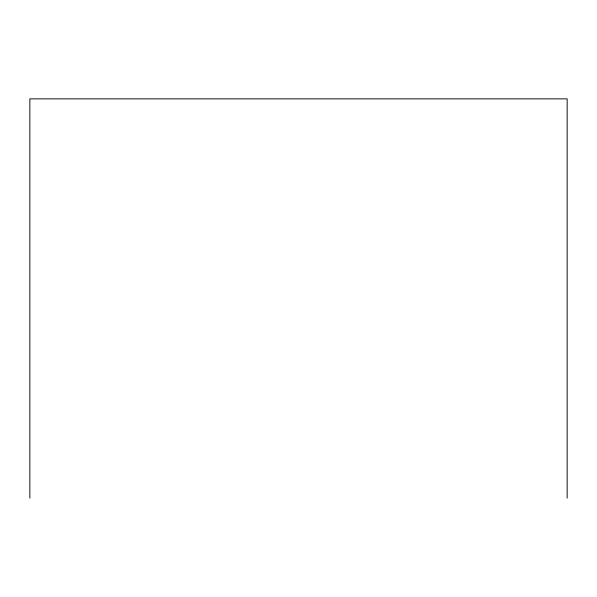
<?xml version="1.0" encoding="UTF-8"?>
<svg xmlns="http://www.w3.org/2000/svg" width="597" height="597" viewBox="0 0 597 597"><rect width="100%" height="100%" fill="white"/><g stroke="black" fill="none" stroke-linecap="round" stroke-linejoin="round"><path stroke-width="0.9" d="M567.15 498.137L567.15 98.863L29.85 98.863L29.85 498.137"/></g></svg>
